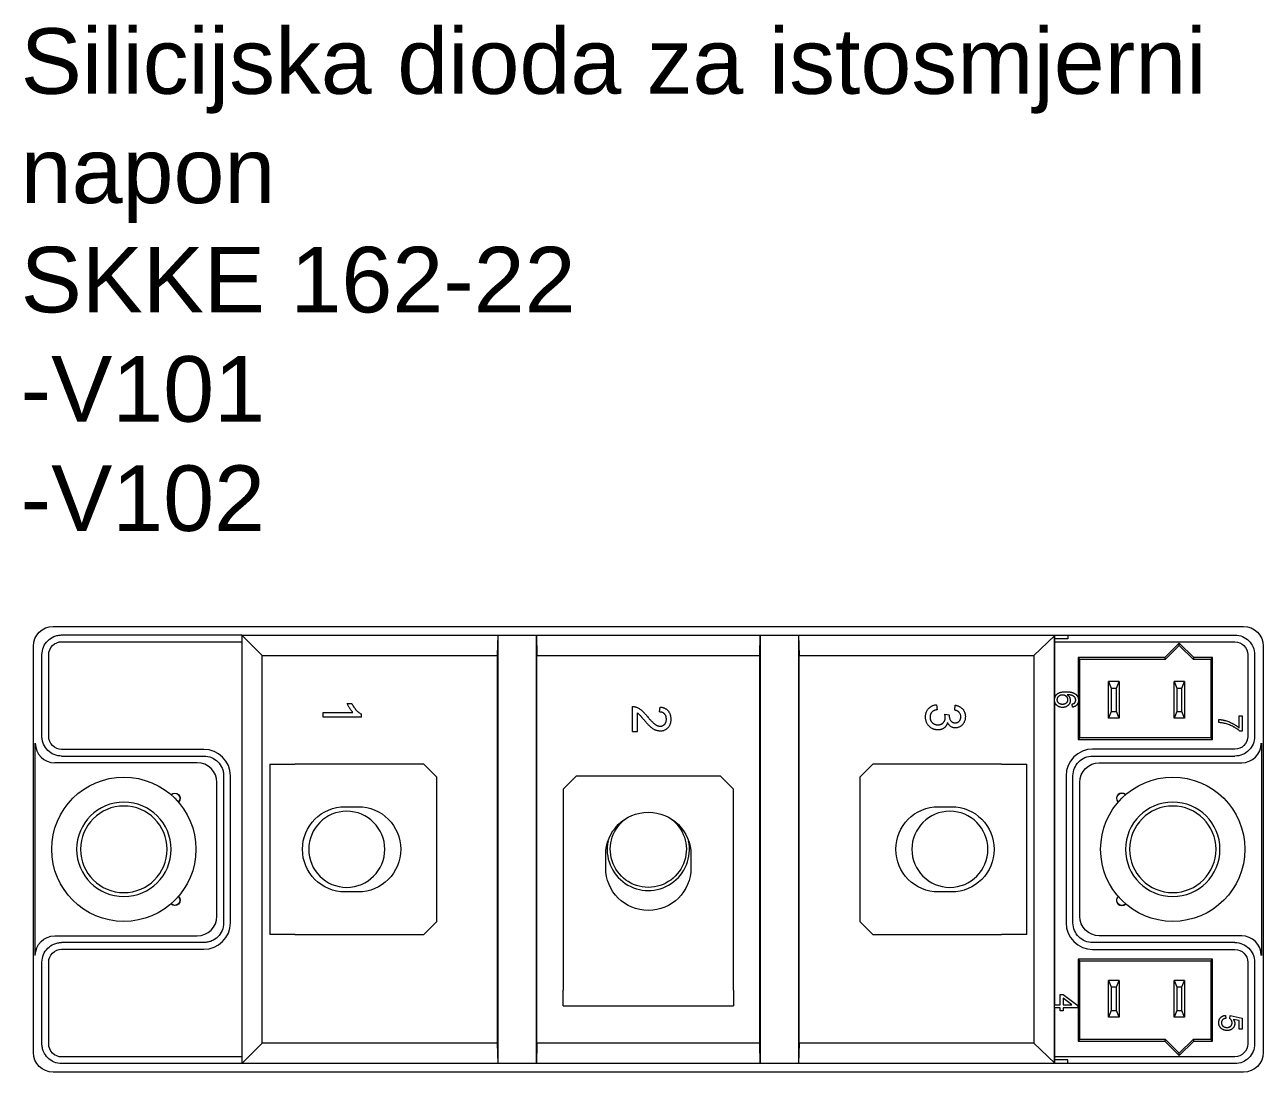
# Model space of a CAD drawing. Header units: millimetres. Extents: x 41350 to 54029, y 25852 to 34717.
# Drawn here: x 48121.4 to 48215.9, y 32007.5 to 32087.3 of the extents above; entities that cross this region are included whole.
import ezdxf

# ---------------------------------------------------------------- set-up
doc = ezdxf.new("R2010")
doc.units = ezdxf.units.MM
doc.set_wipeout_variables(frame=1)
doc.layers.add('! NO PLOT !', color=7, linetype='Continuous', true_color=0xff75dd, plot=False)
doc.layers.add('000-PI-Oprema', color=30, linetype='Continuous', lineweight=5)
doc.styles.get("Standard").update_dxf_attribs({"font": 'arial.ttf'})

# ---------------------------------------------------------------- blocks, each defined once
blk = doc.blocks.new('SKKE 162-22')
at = {"layer": '000-PI-Oprema', "extrusion": (3.44509e-16, 1, -2.22045e-16)}
for p, q in [((-45.401, 17), (29.691, 17)), ((-44.746, 16.346), (-31.013, 16.346)), ((-30.993, 16.325), (-31.013, 16.346)), ((-31.013, 16.346), (-31, 15.832)), ((-30.993, 16.325), (-11.46, 16.325)), ((-30.993, 16.325), (-29.453, 14.785)), ((-30.993, 16.325), (-30.993, -16.325)), ((-11.5, 14.785), (-11.46, 16.325)), ((-11.46, 16.325), (-11.448, 16.337)), ((-11.448, 16.337), (-8.552, 16.337)), ((-11.448, -16.337), (-11.448, 16.337)), ((-8.552, 16.337), (-8.54, 16.325)), ((-8.552, 16.337), (-8.552, -16.337)), ((-8.54, 16.325), (8.54, 16.325)), ((-8.54, 16.325), (-8.5, 14.785)), ((8.5, 14.785), (8.54, 16.325)), ((8.54, 16.325), (8.552, 16.337)), ((8.552, 16.337), (11.448, 16.337)), ((8.552, -16.337), (8.552, 16.337)), ((11.448, 16.337), (11.46, 16.325)), ((11.448, 16.337), (11.448, -16.337)), ((11.46, 16.325), (30.993, 16.325)), ((11.46, 16.325), (11.5, 14.785)), ((29.412, 14.785), (30.992, 16.285)), ((29.691, 17), (29.691, 17.001)), ((29.691, 17.001), (32.006, 17.001)), ((30.993, 16.325), (30.992, 16.285)), ((30.992, -16.285), (30.992, 16.285)), ((31.006, 16.338), (30.993, 16.325)), ((31, 15.819), (31.006, 16.061)), ((31.006, 16.338), (32.006, 16.338)), ((31.006, 16.061), (31.006, 16.338)), ((32.006, 16.061), (31.006, 16.061)), ((32.006, 17.001), (32.006, 17)), ((32.006, 17), (45.401, 17)), ((32.006, 16.345), (44.746, 16.345)), ((32.006, 16.338), (32.006, 16.345)), ((32.006, 16.338), (32.006, 16.061)), ((-46.9, -15.501), (-46.9, 15.501)), ((-44.746, 15.832), (-31, 15.832)), ((-31, 15.832), (-31, -15.832)), ((31, 15.819), (44.746, 15.819)), ((31, 11.541), (31, 15.819)), ((40.5, 15.728), (39.398, 14.626)), ((39.45, 14.5), (40.5, 15.55)), ((41.602, 14.626), (40.5, 15.728)), ((40.5, 15.55), (40.5, 15.728)), ((40.5, 15.55), (41.55, 14.5)), ((46.9, 15.501), (46.9, -15.501)), ((-46.246, 8.61), (-46.246, 14.846)), ((-45.732, 8.61), (-45.732, 14.846)), ((-29.453, 14.785), (-11.5, 14.785)), ((-29.453, -14.785), (-29.453, 14.785)), ((-11.5, -14.785), (-11.5, 14.785)), ((-8.5, 14.785), (8.5, 14.785)), ((-8.5, -14.785), (-8.5, 14.785)), ((8.5, -14.785), (8.5, 14.785)), ((11.5, 14.785), (29.412, 14.785)), ((11.5, -14.785), (11.5, 14.785)), ((29.412, 14.785), (29.412, -14.785)), ((32.774, 14.626), (32.774, 11.568)), ((39.398, 14.626), (32.774, 14.626)), ((32.9, 14.5), (32.774, 14.626)), ((32.9, 8.5), (32.9, 14.5)), ((32.9, 14.5), (39.45, 14.5)), ((39.45, 14.5), (39.398, 14.626)), ((41.602, 14.626), (41.55, 14.5)), ((41.55, 14.5), (42.9, 14.5)), ((43.026, 14.626), (41.602, 14.626)), ((43.026, 14.626), (42.9, 14.5)), ((42.9, 14.5), (42.9, 8.5)), ((43.026, 8.374), (43.026, 14.626)), ((45.719, 14.846), (45.719, 8.61)), ((46.245, 14.846), (46.245, 8.61)), ((35.1, 10), (35.1, 12.8)), ((35.9, 12.8), (35.1, 12.8)), ((35.1, 12.8), (35.3, 12.3)), ((35.3, 12.3), (35.3, 10.5)), ((35.3, 12.3), (35.7, 12.3)), ((35.7, 12.3), (35.9, 12.8)), ((35.7, 10.5), (35.7, 12.3)), ((35.9, 12.8), (35.9, 10)), ((40.1, 10), (40.1, 12.8)), ((40.9, 12.8), (40.1, 12.8)), ((40.1, 12.8), (40.3, 12.3)), ((40.3, 12.3), (40.3, 10.5)), ((40.3, 12.3), (40.7, 12.3)), ((40.7, 12.3), (40.9, 12.8)), ((40.7, 10.5), (40.7, 12.3)), ((40.9, 12.8), (40.9, 10)), ((30.992, 11.284), (30.992, 11.501)), ((-24.807, 10.072), (-24.807, 10.446)), ((-24.807, 10.446), (-22.53, 10.446)), ((-22.961, 11.12), (-22.616, 11.12)), ((-1.206, 8.977), (-1.206, 10.887)), ((-0.831, 8.977), (-0.831, 10.406)), ((0.854, 10.475), (0.892, 10.85)), ((21.989, 11.031), (22.027, 10.647)), ((23.374, 10.608), (23.412, 10.993)), ((31, -11.854), (31, 11.247)), ((32.343, 10.845), (32.32, 11.075)), ((32.774, 11.169), (32.774, 8.374)), ((35.3, 10.5), (35.1, 10)), ((35.3, 10.5), (35.7, 10.5)), ((35.9, 10), (35.7, 10.5)), ((40.3, 10.5), (40.1, 10)), ((40.3, 10.5), (40.7, 10.5)), ((40.9, 10), (40.7, 10.5)), ((-21.886, 10.072), (-24.807, 10.072)), ((-21.886, 10.072), (-21.886, 10.313)), ((22.604, 10.304), (22.95, 10.265)), ((35.9, 10), (35.1, 10)), ((40.9, 10), (40.1, 10)), ((43.522, 9.668), (43.522, 9.898)), ((45.066, 9.253), (45.066, 10.175)), ((45.066, 10.175), (45.297, 10.175)), ((45.297, 10.175), (45.297, 9.022)), ((-1.206, 8.977), (-0.831, 8.977)), ((45.297, 9.022), (45.11, 9.022)), ((-46.756, -8.099), (-46.756, 8.099)), ((-33.889, 7.624), (-44.746, 7.624)), ((32.774, 8.374), (32.9, 8.5)), ((32.774, 8.374), (43.026, 8.374)), ((42.9, 8.5), (32.9, 8.5)), ((44.746, 7.637), (33.889, 7.637)), ((42.9, 8.5), (43.026, 8.374)), ((46.756, 8.099), (46.756, -8.099)), ((-44.746, 7.11), (-33.889, 7.11)), ((33.889, 7.111), (44.746, 7.111)), ((-34.399, 6.6), (-45.256, 6.6)), ((-28.865, 6.5), (-28.865, -6.5)), ((-28.865, 6.5), (-26.95, 6.5)), ((-17.128, 6.5), (-26.95, 6.5)), ((-16.128, 5.5), (-17.128, 6.5)), ((17.128, 6.5), (16.128, 5.5)), ((26.95, 6.5), (17.128, 6.5)), ((26.95, 6.5), (28.865, 6.5)), ((28.865, -6.5), (28.865, 6.5)), ((34.399, 6.6), (45.256, 6.6)), ((-32.9, -5.101), (-32.9, 5.101)), ((-32.39, 5.611), (-32.39, -5.611)), ((-31.876, -5.611), (-31.876, 5.611)), ((-16.128, -5.5), (-16.128, 5.5)), ((-5.5, 5.582), (-6.5, 4.582)), ((5.5, 5.582), (-5.5, 5.582)), ((6.5, 4.582), (5.5, 5.582)), ((16.128, 5.5), (16.128, -5.5)), ((31.863, 5.611), (31.863, -5.611)), ((32.389, -5.611), (32.389, 5.611)), ((32.9, -5.101), (32.9, 5.101)), ((-36.404, 4.162), (-36.394, 4.172)), ((-36.392, 4.151), (-36.383, 4.161)), ((-6.5, 4.582), (-6.5, -10.75)), ((6.5, -10.75), (6.5, 4.582)), ((36.383, 4.161), (36.392, 4.151)), ((36.404, 4.162), (36.394, 4.172)), ((-35.839, 3.617), (-35.849, 3.608)), ((-35.828, 3.606), (-35.838, 3.596)), ((-23.128, 3.25), (-22.128, 3.25)), ((22.128, 3.25), (23.128, 3.25)), ((35.828, 3.606), (35.838, 3.596)), ((35.849, 3.608), (35.839, 3.617)), ((-3.25, -1.418), (-3.25, -0.418)), ((3.25, -0.418), (3.25, -1.418)), ((-35.849, -3.608), (-35.839, -3.617)), ((-35.838, -3.596), (-35.828, -3.606)), ((-22.128, -3.25), (-23.128, -3.25)), ((23.128, -3.25), (22.128, -3.25)), ((35.838, -3.596), (35.828, -3.606)), ((35.839, -3.617), (35.849, -3.608)), ((-36.394, -4.172), (-36.404, -4.162)), ((-36.383, -4.161), (-36.392, -4.151)), ((36.392, -4.151), (36.383, -4.161)), ((36.394, -4.172), (36.404, -4.162)), ((-17.128, -6.5), (-16.128, -5.5)), ((16.128, -5.5), (17.128, -6.5)), ((-45.256, -6.6), (-34.399, -6.6)), ((-26.95, -6.5), (-28.865, -6.5)), ((-26.95, -6.5), (-17.128, -6.5)), ((17.128, -6.5), (26.95, -6.5)), ((28.865, -6.5), (26.95, -6.5)), ((45.256, -6.6), (34.399, -6.6)), ((-33.889, -7.11), (-44.746, -7.11)), ((44.746, -7.111), (33.889, -7.111)), ((-44.746, -7.624), (-33.889, -7.624)), ((32.774, -8.374), (32.774, -14.626)), ((43.026, -8.374), (32.774, -8.374)), ((32.774, -8.374), (32.9, -8.5)), ((32.9, -8.5), (42.9, -8.5)), ((32.9, -14.5), (32.9, -8.5)), ((33.889, -7.637), (44.746, -7.637)), ((42.9, -8.5), (43.026, -8.374)), ((42.9, -8.5), (42.9, -14.5)), ((43.026, -14.626), (43.026, -8.374)), ((-46.246, -14.846), (-46.246, -8.61)), ((-45.732, -14.846), (-45.732, -8.61)), ((45.719, -8.61), (45.719, -14.846)), ((46.245, -8.61), (46.245, -14.846)), ((35.1, -12.8), (35.1, -10)), ((35.9, -10), (35.1, -10)), ((35.1, -10), (35.3, -10.5)), ((35.7, -10.5), (35.9, -10)), ((35.9, -10), (35.9, -12.8)), ((40.1, -12.8), (40.1, -10)), ((40.9, -10), (40.1, -10)), ((40.1, -10), (40.3, -10.5)), ((40.7, -10.5), (40.9, -10)), ((40.9, -10), (40.9, -12.8)), ((-6.5, -11.948), (-6.5, -10.75)), ((6.5, -10.75), (6.5, -11.948)), ((31.413, -11.854), (31.413, -11.071)), ((31.413, -11.071), (31.643, -11.071)), ((31.643, -11.071), (32.749, -11.923)), ((35.3, -10.5), (35.3, -12.3)), ((35.3, -10.5), (35.7, -10.5)), ((35.7, -12.3), (35.7, -10.5)), ((40.3, -10.5), (40.3, -12.3)), ((40.3, -10.5), (40.7, -10.5)), ((40.7, -12.3), (40.7, -10.5)), ((-6.5, -11.948), (6.5, -11.948)), ((30.992, -12.085), (30.992, -11.854)), ((30.992, -11.854), (31.413, -11.854)), ((31.413, -12.085), (30.992, -12.085)), ((31, -15.819), (31, -12.085)), ((31.413, -12.315), (31.413, -12.085)), ((32.291, -11.854), (31.643, -11.355)), ((31.643, -11.355), (31.643, -11.854)), ((31.643, -11.854), (32.291, -11.854)), ((32.749, -12.085), (31.643, -12.085)), ((31.643, -12.085), (31.643, -12.315)), ((32.749, -11.923), (32.749, -12.085)), ((31.643, -12.315), (31.413, -12.315)), ((35.3, -12.3), (35.1, -12.8)), ((35.9, -12.8), (35.1, -12.8)), ((35.3, -12.3), (35.7, -12.3)), ((35.9, -12.8), (35.7, -12.3)), ((40.3, -12.3), (40.1, -12.8)), ((40.9, -12.8), (40.1, -12.8)), ((40.3, -12.3), (40.7, -12.3)), ((40.9, -12.8), (40.7, -12.3)), ((44.015, -12.663), (44.038, -12.894)), ((44.361, -12.917), (44.384, -12.686)), ((44.384, -12.686), (45.306, -12.871)), ((45.076, -13.059), (44.61, -12.967)), ((45.076, -13.723), (45.076, -13.059)), ((45.306, -12.871), (45.306, -13.723)), ((45.306, -13.723), (45.076, -13.723)), ((-29.453, -14.785), (-30.993, -16.325)), ((-11.5, -14.785), (-29.453, -14.785)), ((-11.46, -16.325), (-11.5, -14.785)), ((-8.5, -14.785), (-8.54, -16.325)), ((8.5, -14.785), (-8.5, -14.785)), ((8.54, -16.325), (8.5, -14.785)), ((11.5, -14.785), (11.46, -16.325)), ((29.412, -14.785), (11.5, -14.785)), ((30.992, -16.285), (29.412, -14.785)), ((32.9, -14.5), (32.774, -14.626)), ((32.774, -14.626), (39.398, -14.626)), ((39.45, -14.5), (32.9, -14.5)), ((39.398, -14.626), (39.45, -14.5)), ((39.398, -14.626), (40.5, -15.728)), ((40.5, -15.55), (39.45, -14.5)), ((41.55, -14.5), (40.5, -15.55)), ((40.5, -15.728), (41.602, -14.626)), ((42.9, -14.5), (41.55, -14.5)), ((41.55, -14.5), (41.602, -14.626)), ((41.602, -14.626), (43.026, -14.626)), ((42.9, -14.5), (43.026, -14.626)), ((-31, -15.832), (-44.746, -15.832)), ((-31, -15.832), (-31.013, -16.346)), ((44.746, -15.819), (31, -15.819)), ((31.006, -16.061), (31, -15.819)), ((40.5, -15.728), (40.5, -15.55)), ((29.691, -17), (-45.401, -17)), ((-31.013, -16.346), (-44.746, -16.346)), ((-31.013, -16.346), (-30.993, -16.325)), ((-11.46, -16.325), (-30.993, -16.325)), ((-11.448, -16.337), (-11.46, -16.325)), ((-8.552, -16.337), (-11.448, -16.337)), ((-8.54, -16.325), (-8.552, -16.337)), ((8.54, -16.325), (-8.54, -16.325)), ((8.552, -16.337), (8.54, -16.325)), ((11.448, -16.337), (8.552, -16.337)), ((11.46, -16.325), (11.448, -16.337)), ((30.993, -16.325), (11.46, -16.325)), ((29.691, -17.001), (29.691, -17)), ((32.006, -17.001), (29.691, -17.001)), ((30.992, -16.285), (30.993, -16.325)), ((30.993, -16.325), (31.006, -16.338)), ((32.006, -16.061), (31.006, -16.061)), ((31.006, -16.338), (31.006, -16.061)), ((32.006, -16.338), (31.006, -16.338)), ((32.006, -16.338), (32.006, -16.061)), ((32.006, -16.345), (32.006, -16.338)), ((44.746, -16.345), (32.006, -16.345)), ((45.401, -17), (32.006, -17)), ((32.006, -17), (32.006, -17.001))]:
    blk.add_line(p, q, dxfattribs=at)
at = {"layer": '000-PI-Oprema'}
for centre in [(-40, 0), (40, 0)]:
    blk.add_circle(centre, 5.5, dxfattribs=at)
at = {"layer": '000-PI-Oprema', "extrusion": (-7.39557e-32, -2.22045e-16, -1)}
for centre, radius in [((40, 0), 3.6), ((23, 0), 2.9), ((-23, 0), 2.9), ((-40, 0), 3.6)]:
    blk.add_circle(centre, radius, dxfattribs=at)
at = {"layer": '000-PI-Oprema', "extrusion": (-4.93038e-32, -2.22045e-16, -1)}
for centre in [(40, 0), (-40, 0)]:
    blk.add_circle(centre, 3.3, dxfattribs=at)
at = {"layer": '000-PI-Oprema', "extrusion": (-1.47911e-31, -2.22045e-16, -1)}
blk.add_arc((36.111, 3.889), 0.4, 45, 225, dxfattribs=at)
at = {"layer": '000-PI-Oprema', "extrusion": (-9.86076e-32, -2.22045e-16, -1)}
for centre, start, end in [((36.111, 3.889), 45, 225), ((-36.111, 3.889), 315, 135)]:
    blk.add_arc(centre, 0.384, start, end, dxfattribs=at)
at = {"layer": '000-PI-Oprema'}
for centre, radius, start, end in [((36.111, 3.889), 0.4, 45, 225), ((0, 0), 3.139, 168.17196, 11.82804), ((36.111, -3.889), 0.4, 135, 315)]:
    blk.add_arc(centre, radius, start, end, dxfattribs=at)
at = {"layer": '000-PI-Oprema', "extrusion": (-1.85677e-62, -2.22045e-16, -1)}
for centre, start, end in [((23.128, 0), 270, 90), ((22.128, 0), 90, 270)]:
    blk.add_arc(centre, 3.25, start, end, dxfattribs=at)
at = {"layer": '000-PI-Oprema', "extrusion": (-4.93038e-32, -2.22045e-16, -1)}
for centre, radius, start, end in [((-22.128, 0), 3.25, 270, 90), ((-23.128, 0), 3.25, 90, 270), ((0, -0.418), 3.25, 0, 180), ((36.111, -3.889), 0.384, 135, 315)]:
    blk.add_arc(centre, radius, start, end, dxfattribs=at)
at = {"layer": '000-PI-Oprema', "extrusion": (-7.39557e-32, -2.22045e-16, -1)}
for centre, radius, start, end in [((0, 0), 2.9, 270, 54.75834), ((36.111, -3.889), 0.4, 135, 315), ((-36.111, -3.889), 0.384, 225, 45)]:
    blk.add_arc(centre, radius, start, end, dxfattribs=at)
at = {"layer": '000-PI-Oprema', "extrusion": (-1.2326e-31, -2.22045e-16, -1)}
blk.add_arc((0, 0), 2.9, 125.24166, 270, dxfattribs=at)
at = {"layer": '000-PI-Oprema', "extrusion": (4.70371e-47, -2.22045e-16, -1)}
blk.add_arc((0, -1.418), 3.25, 180, 0, dxfattribs=at)
at = {"layer": '000-PI-Oprema', "extrusion": (-7.39557e-32, -2.22045e-16, -1)}
for centre, start_param, end_param in [((-45.399, 15.499), 2.356537, 3.926648), ((45.399, -15.499), -0.785056, 0.785056)]:
    blk.add_ellipse(centre, major_axis=(1.061, -1.061), ratio=0.999315, start_param=start_param, end_param=end_param, dxfattribs=at)
at = {"layer": '000-PI-Oprema', "extrusion": (-1.72563e-31, -2.22045e-16, -1)}
for centre, start_param, end_param in [((45.399, 15.499), 2.356537, 3.926648), ((-45.399, -15.499), -0.785056, 0.785056)]:
    blk.add_ellipse(centre, major_axis=(-1.061, -1.061), ratio=0.999315, start_param=start_param, end_param=end_param, dxfattribs=at)
at = {"layer": '000-PI-Oprema'}
for centre, major_axis, start_param, end_param in [((-45.255, 8.101), (1.061, 1.061), 2.356537, 3.926648), ((45.255, 8.101), (-1.061, 1.061), 2.356537, 3.926648), ((-34.401, 5.099), (1.061, 1.061), -0.785056, 0.785056), ((-34.401, -5.099), (-1.061, 1.061), 2.356537, 3.926648), ((45.255, -8.101), (1.061, 1.061), -0.785056, 0.785056)]:
    blk.add_ellipse(centre, major_axis=major_axis, ratio=0.999315, start_param=start_param, end_param=end_param, dxfattribs=at)
at = {"layer": '000-PI-Oprema', "extrusion": (-2.21867e-31, -2.22045e-16, -1)}
blk.add_ellipse((34.401, 5.099), major_axis=(1.061, -1.061), ratio=0.999315, start_param=2.356537, end_param=3.926648, dxfattribs=at)
at = {"layer": '000-PI-Oprema', "extrusion": (2.83497e-31, -2.22045e-16, -1)}
blk.add_ellipse((34.401, -5.099), major_axis=(-1.061, -1.061), ratio=0.999315, start_param=-0.785056, end_param=0.785056, dxfattribs=at)
at = {"layer": '000-PI-Oprema', "extrusion": (-4.06756e-31, -2.22045e-16, -1)}
blk.add_ellipse((-45.255, -8.101), major_axis=(1.061, -1.061), ratio=0.999315, start_param=2.356537, end_param=3.926648, dxfattribs=at)
at = {"layer": '000-PI-Oprema'}
for points, knots in [([(-46.246, 14.846), (-46.246, 15.045), (-46.206, 15.243), (-46.054, 15.605), (-45.945, 15.768), (-45.671, 16.042), (-45.508, 16.152), (-45.238, 16.266), (-45.143, 16.295), (-44.947, 16.335), (-44.847, 16.346), (-44.746, 16.346)], [-0.236129, -0.236129, -0.236129, -0.236129, -0.1763996, -0.1763996, -0.1182106, -0.1182106, -0.0600177, -0.0600177, -0.0302125, -0.0302125, 0, 0, 0, 0]), ([(44.746, 16.345), (44.945, 16.345), (45.143, 16.305), (45.506, 16.153), (45.668, 16.044), (45.943, 15.769), (46.052, 15.607), (46.205, 15.244), (46.245, 15.046), (46.245, 14.846)], [-0.2364307, -0.2364307, -0.2364307, -0.2364307, -0.1765218, -0.1765218, -0.1182675, -0.1182675, -0.0600123, -0.0600123, 0, 0, 0, 0]), ([(30.992, 11.501), (30.993, 11.509), (30.998, 11.537), (31.011, 11.584), (31.033, 11.643), (31.061, 11.699), (31.096, 11.751), (31.137, 11.8), (31.185, 11.846), (31.239, 11.888), (31.303, 11.923), (31.374, 11.953), (31.453, 11.978), (31.541, 11.997), (31.636, 12.01), (31.739, 12.019), (31.811, 12.02), (31.848, 12.02)], [0.092052, 0.092052, 0.092052, 0.092052, 0.1101331, 0.1625371, 0.2139125, 0.2651462, 0.3165104, 0.3691785, 0.4231231, 0.4792759, 0.5386907, 0.6019785, 0.670125, 0.7436502, 0.82281, 0.9082615, 1, 1, 1, 1]), ([(31.191, 11.408), (31.192, 11.426), (31.193, 11.461), (31.203, 11.512), (31.219, 11.56), (31.242, 11.605), (31.271, 11.645), (31.306, 11.681), (31.348, 11.713), (31.394, 11.74), (31.444, 11.762), (31.496, 11.778), (31.549, 11.788), (31.585, 11.789), (31.603, 11.79)], [-1, -1, -1, -1, -0.913823, -0.831493, -0.752058, -0.672806, -0.593539, -0.513644, -0.431508, -0.34515, -0.257573, -0.171222, -0.086177, 0, 0, 0, 0]), ([(31.591, 11.052), (31.576, 11.052), (31.547, 11.053), (31.504, 11.058), (31.464, 11.066), (31.426, 11.076), (31.39, 11.09), (31.357, 11.107), (31.326, 11.128), (31.298, 11.151), (31.273, 11.176), (31.251, 11.204), (31.233, 11.233), (31.217, 11.265), (31.205, 11.298), (31.197, 11.333), (31.192, 11.37), (31.191, 11.395), (31.191, 11.408)], [-1, -1, -1, -1, -0.925318, -0.853834, -0.786261, -0.721052, -0.657728, -0.596291, -0.535508, -0.475258, -0.415719, -0.357059, -0.2999, -0.242748, -0.184383, -0.124854, -0.063965, 0, 0, 0, 0]), ([(31.975, 11.417), (31.974, 11.403), (31.974, 11.376), (31.969, 11.337), (31.961, 11.3), (31.95, 11.266), (31.935, 11.233), (31.918, 11.203), (31.896, 11.175), (31.872, 11.15), (31.846, 11.126), (31.816, 11.107), (31.785, 11.09), (31.75, 11.076), (31.714, 11.065), (31.675, 11.058), (31.634, 11.053), (31.606, 11.052), (31.591, 11.052)], [-1, -1, -1, -1, -0.931379, -0.865865, -0.803094, -0.742407, -0.683708, -0.625726, -0.567734, -0.509008, -0.450152, -0.391254, -0.331238, -0.270245, -0.207439, -0.141252, -0.072229, 0, 0, 0, 0]), ([(32.182, 11.353), (32.182, 11.335), (32.181, 11.299), (32.173, 11.247), (32.16, 11.196), (32.142, 11.148), (32.119, 11.102), (32.091, 11.058), (32.058, 11.016), (32.02, 10.976), (31.978, 10.94), (31.933, 10.908), (31.884, 10.881), (31.833, 10.86), (31.778, 10.843), (31.721, 10.83), (31.661, 10.823), (31.62, 10.822), (31.599, 10.822)], [0, 0, 0, 0, 0.061347, 0.121203, 0.179863, 0.238152, 0.296252, 0.35519, 0.415676, 0.478379, 0.541524, 0.603977, 0.666513, 0.729491, 0.79371, 0.859736, 0.928449, 1, 1, 1, 1]), ([(31.603, 11.79), (31.617, 11.789), (31.643, 11.789), (31.682, 11.784), (31.719, 11.775), (31.754, 11.764), (31.786, 11.748), (31.817, 11.729), (31.846, 11.707), (31.872, 11.682), (31.896, 11.654), (31.917, 11.625), (31.935, 11.593), (31.95, 11.561), (31.961, 11.527), (31.969, 11.491), (31.974, 11.454), (31.974, 11.429), (31.975, 11.417)], [-1, -1, -1, -1, -0.93089, -0.864956, -0.801665, -0.739063, -0.678119, -0.617553, -0.55657, -0.493911, -0.431085, -0.370215, -0.309738, -0.249562, -0.189086, -0.127718, -0.064812, 0, 0, 0, 0]), ([(31.848, 12.02), (31.869, 12.02), (31.911, 12.02), (31.972, 12.017), (32.032, 12.014), (32.088, 12.008), (32.143, 12.002), (32.196, 11.993), (32.246, 11.983), (32.294, 11.972), (32.34, 11.959), (32.384, 11.944), (32.426, 11.928), (32.465, 11.911), (32.502, 11.892), (32.537, 11.871), (32.57, 11.849), (32.59, 11.832), (32.6, 11.824)], [0, 0, 0, 0, 0.0000633678, 0.000124983, 0.0001841361, 0.0002412752, 0.0002964243, 0.0003496928, 0.0004006711, 0.0004502704, 0.0004977946, 0.0005441311, 0.0005884605, 0.0006314857, 0.0006731891, 0.0007138779, 0.000753021, 0.0007917647, 0.0007917647, 0.0007917647, 0.0007917647]), ([(32.544, 11.575), (32.531, 11.59), (32.506, 11.621), (32.458, 11.661), (32.403, 11.697), (32.352, 11.724), (32.306, 11.742), (32.267, 11.755), (32.223, 11.765), (32.175, 11.773), (32.124, 11.78), (32.068, 11.786), (32.008, 11.789), (31.966, 11.789), (31.945, 11.79)], [0, 0, 0, 0, 0.088609, 0.181893, 0.280787, 0.38702, 0.444107, 0.506454, 0.574396, 0.647656, 0.726426, 0.811458, 0.90278, 1, 1, 1, 1]), ([(31.945, 11.79), (31.964, 11.776), (32.002, 11.75), (32.05, 11.703), (32.092, 11.651), (32.125, 11.596), (32.15, 11.537), (32.169, 11.477), (32.18, 11.415), (32.181, 11.374), (32.182, 11.353)], [0, 0, 0, 0, 0.13549, 0.265229, 0.390778, 0.51542, 0.638317, 0.759642, 0.878902, 1, 1, 1, 1]), ([(32.804, 11.364), (32.804, 11.346), (32.803, 11.312), (32.798, 11.261), (32.788, 11.213), (32.775, 11.167), (32.757, 11.124), (32.736, 11.084), (32.711, 11.045), (32.682, 11.01), (32.65, 10.977), (32.615, 10.947), (32.577, 10.921), (32.536, 10.899), (32.492, 10.88), (32.445, 10.864), (32.395, 10.853), (32.361, 10.847), (32.343, 10.845)], [0, 0, 0, 0, 0.0000519364, 0.0001020332, 0.0001502819, 0.0001969689, 0.0002425878, 0.0002877445, 0.0003327104, 0.0003779621, 0.0004232153, 0.0004681432, 0.0005136998, 0.0005595233, 0.0006068128, 0.0006551557, 0.0007056008, 0.0007582033, 0.0007582033, 0.0007582033, 0.0007582033]), ([(32.505, 11.158), (32.512, 11.166), (32.527, 11.181), (32.545, 11.205), (32.561, 11.231), (32.574, 11.258), (32.585, 11.286), (32.592, 11.316), (32.596, 11.347), (32.597, 11.368), (32.597, 11.379)], [0, 0, 0, 0, 0.0000316738, 0.000062295, 0.0000924529, 0.0001224896, 0.000152411, 0.000182885, 0.0002142361, 0.000246402, 0.000246402, 0.000246402, 0.000246402]), ([(32.597, 11.379), (32.596, 11.396), (32.595, 11.43), (32.584, 11.481), (32.568, 11.53), (32.552, 11.56), (32.544, 11.575)], [0, 0, 0, 0, 0.0000521264, 0.0001029994, 0.0001541845, 0.0002063722, 0.0002063722, 0.0002063722, 0.0002063722]), ([(32.6, 11.824), (32.616, 11.81), (32.649, 11.781), (32.69, 11.732), (32.726, 11.68), (32.754, 11.624), (32.777, 11.564), (32.793, 11.501), (32.802, 11.433), (32.804, 11.387), (32.804, 11.364)], [0, 0, 0, 0, 0.0000648715, 0.0001278678, 0.000190304, 0.0002520515, 0.0003149345, 0.0003797432, 0.0004463915, 0.0005163891, 0.0005163891, 0.0005163891, 0.0005163891]), ([(-22.53, 10.446), (-22.551, 10.468), (-22.594, 10.513), (-22.656, 10.588), (-22.718, 10.673), (-22.777, 10.765), (-22.833, 10.859), (-22.884, 10.95), (-22.927, 11.036), (-22.95, 11.093), (-22.961, 11.12)], [0, 0, 0, 0, 0.0000896672, 0.0001863634, 0.0002912697, 0.0004035353, 0.0005151212, 0.0006191639, 0.0007147673, 0.0008029634, 0.0008029634, 0.0008029634, 0.0008029634]), ([(-22.616, 11.12), (-22.592, 11.074), (-22.544, 10.981), (-22.462, 10.851), (-22.373, 10.729), (-22.277, 10.618), (-22.18, 10.519), (-22.081, 10.435), (-21.985, 10.365), (-21.918, 10.33), (-21.886, 10.313)], [0, 0, 0, 0, 0.00015819, 0.000311783, 0.000462379, 0.000610831, 0.000752226, 0.000881598, 0.00100021, 0.001108883, 0.001108883, 0.001108883, 0.001108883]), ([(-1.206, 10.887), (-1.183, 10.887), (-1.139, 10.888), (-1.073, 10.88), (-1.008, 10.868), (-0.967, 10.855), (-0.946, 10.848)], [0, 0, 0, 0, 0.0000668204, 0.0001334168, 0.0001984713, 0.000264485, 0.000264485, 0.000264485, 0.000264485]), ([(-0.946, 10.848), (-0.912, 10.836), (-0.842, 10.811), (-0.741, 10.759), (-0.641, 10.699), (-0.56, 10.641), (-0.495, 10.587), (-0.444, 10.542), (-0.392, 10.492), (-0.339, 10.438), (-0.284, 10.379), (-0.228, 10.315), (-0.17, 10.247), (-0.133, 10.199), (-0.113, 10.175)], [0, 0, 0, 0, 0.000108085, 0.000220078, 0.000334505, 0.000454523, 0.000517538, 0.000584887, 0.000656228, 0.000731654, 0.000811636, 0.0008954, 0.000983872, 0.001076667, 0.001076667, 0.001076667, 0.001076667]), ([(-0.831, 10.406), (-0.799, 10.383), (-0.733, 10.333), (-0.664, 10.266), (-0.616, 10.213), (-0.584, 10.179), (-0.549, 10.136), (-0.506, 10.088), (-0.46, 10.031), (-0.407, 9.969), (-0.35, 9.9), (-0.31, 9.851), (-0.289, 9.825)], [0, 0, 0, 0, 0.0001187916, 0.0002473917, 0.000285341, 0.0003323858, 0.0003877613, 0.0004514176, 0.0005242469, 0.000605733, 0.0006951281, 0.0007937061, 0.0007937061, 0.0007937061, 0.0007937061]), ([(1.379, 9.922), (1.378, 9.942), (1.377, 9.982), (1.37, 10.04), (1.36, 10.095), (1.345, 10.147), (1.325, 10.196), (1.301, 10.242), (1.273, 10.285), (1.24, 10.324), (1.204, 10.359), (1.164, 10.39), (1.12, 10.416), (1.073, 10.437), (1.023, 10.454), (0.97, 10.467), (0.913, 10.473), (0.874, 10.475), (0.854, 10.475)], [0, 0, 0, 0, 0.0000604489, 0.0001183029, 0.000173891, 0.0002271865, 0.0002798195, 0.0003304867, 0.0003812303, 0.0004319474, 0.0004820588, 0.0005321333, 0.0005821369, 0.0006325605, 0.0006847235, 0.0007389663, 0.0007957344, 0.0008550481, 0.0008550481, 0.0008550481, 0.0008550481]), ([(0.892, 10.85), (0.924, 10.846), (0.988, 10.839), (1.08, 10.82), (1.165, 10.794), (1.246, 10.763), (1.319, 10.724), (1.388, 10.68), (1.45, 10.627), (1.506, 10.57), (1.555, 10.506), (1.598, 10.437), (1.635, 10.362), (1.664, 10.283), (1.687, 10.198), (1.703, 10.108), (1.714, 10.012), (1.715, 9.947), (1.716, 9.914)], [0, 0, 0, 0, 0.000097204, 0.000189102, 0.000277098, 0.00036154, 0.000443623, 0.000523651, 0.00060271, 0.000681474, 0.00076124, 0.000840822, 0.000922377, 0.001006196, 0.001092289, 0.001182048, 0.001276621, 0.001375361, 0.001375361, 0.001375361, 0.001375361]), ([(21.143, 10.098), (21.143, 10.13), (21.144, 10.192), (21.157, 10.282), (21.174, 10.369), (21.201, 10.452), (21.233, 10.531), (21.275, 10.605), (21.322, 10.675), (21.377, 10.741), (21.438, 10.801), (21.504, 10.855), (21.574, 10.901), (21.648, 10.942), (21.727, 10.975), (21.811, 11.001), (21.898, 11.02), (21.958, 11.028), (21.989, 11.031)], [0, 0, 0, 0, 0.000093665, 0.000184395, 0.000272085, 0.000357118, 0.000441819, 0.000525606, 0.000609274, 0.000694764, 0.000780339, 0.00086423, 0.000947233, 0.001030734, 0.001115434, 0.001201605, 0.001290128, 0.001381605, 0.001381605, 0.001381605, 0.001381605]), ([(22.027, 10.647), (22.004, 10.642), (21.96, 10.632), (21.895, 10.613), (21.836, 10.592), (21.782, 10.567), (21.733, 10.543), (21.689, 10.514), (21.649, 10.484), (21.615, 10.451), (21.585, 10.415), (21.559, 10.376), (21.537, 10.334), (21.52, 10.29), (21.506, 10.242), (21.496, 10.192), (21.49, 10.139), (21.489, 10.103), (21.489, 10.084)], [0, 0, 0, 0, 0.0000707083, 0.0001368153, 0.0001996689, 0.0002580755, 0.0003132227, 0.0003651923, 0.0004146466, 0.0004620591, 0.0005079666, 0.0005541193, 0.0006007047, 0.0006482794, 0.000696956, 0.0007476694, 0.0008006833, 0.00085638, 0.00085638, 0.00085638, 0.00085638]), ([(23.835, 10.103), (23.834, 10.136), (23.831, 10.198), (23.809, 10.287), (23.773, 10.367), (23.73, 10.427), (23.689, 10.47), (23.655, 10.499), (23.617, 10.524), (23.575, 10.547), (23.53, 10.567), (23.481, 10.585), (23.429, 10.598), (23.392, 10.605), (23.374, 10.608)], [0, 0, 0, 0, 0.0000953379, 0.0001841117, 0.0002702677, 0.0003563334, 0.000400038, 0.0004443163, 0.0004896389, 0.0005364446, 0.0005851322, 0.0006362536, 0.0006897244, 0.0007460099, 0.0007460099, 0.0007460099, 0.0007460099]), ([(23.412, 10.993), (23.442, 10.987), (23.5, 10.975), (23.584, 10.951), (23.663, 10.922), (23.737, 10.886), (23.806, 10.847), (23.869, 10.802), (23.928, 10.751), (23.981, 10.696), (24.028, 10.636), (24.069, 10.572), (24.104, 10.504), (24.132, 10.433), (24.154, 10.359), (24.17, 10.281), (24.18, 10.199), (24.181, 10.144), (24.181, 10.115)], [0, 0, 0, 0, 0.000090052, 0.000176645, 0.000259825, 0.000340162, 0.000418503, 0.000495242, 0.000571554, 0.000647269, 0.00072306, 0.000797957, 0.000872165, 0.000947704, 0.001024093, 0.001102937, 0.001183786, 0.001267694, 0.001267694, 0.001267694, 0.001267694]), ([(31.599, 10.822), (31.571, 10.823), (31.516, 10.824), (31.435, 10.839), (31.357, 10.861), (31.296, 10.889), (31.248, 10.914), (31.215, 10.935), (31.184, 10.958), (31.155, 10.982), (31.128, 11.009), (31.103, 11.037), (31.081, 11.066), (31.06, 11.098), (31.043, 11.131), (31.027, 11.164), (31.013, 11.199), (31.003, 11.235), (30.996, 11.264), (30.993, 11.28), (30.992, 11.284)], [0, 0, 0, 0, 0.100322, 0.197984, 0.295252, 0.392729, 0.441039, 0.488429, 0.534655, 0.580236, 0.625308, 0.670464, 0.715039, 0.760139, 0.805161, 0.850165, 0.894776, 0.940046, 0.985904, 1, 1, 1, 1]), ([(32.32, 11.075), (32.34, 11.08), (32.377, 11.09), (32.428, 11.109), (32.471, 11.131), (32.494, 11.15), (32.505, 11.158)], [0, 0, 0, 0, 0.0000614618, 0.0001156924, 0.0001632283, 0.0002050082, 0.0002050082, 0.0002050082, 0.0002050082]), ([(0.909, 9.015), (0.88, 9.016), (0.822, 9.017), (0.736, 9.03), (0.65, 9.051), (0.565, 9.08), (0.479, 9.119), (0.391, 9.168), (0.301, 9.229), (0.225, 9.288), (0.161, 9.343), (0.108, 9.391), (0.052, 9.447), (-0.009, 9.509), (-0.073, 9.579), (-0.142, 9.654), (-0.214, 9.738), (-0.264, 9.795), (-0.289, 9.825)], [0, 0, 0, 0, 0.057945, 0.116018, 0.174826, 0.234683, 0.296827, 0.364061, 0.436192, 0.51426, 0.556976, 0.604856, 0.657675, 0.715751, 0.77884, 0.847501, 0.921228, 1, 1, 1, 1]), ([(-0.113, 10.175), (-0.081, 10.137), (-0.021, 10.065), (0.07, 9.962), (0.154, 9.869), (0.233, 9.786), (0.306, 9.713), (0.373, 9.649), (0.434, 9.594), (0.492, 9.549), (0.546, 9.511), (0.598, 9.478), (0.651, 9.451), (0.702, 9.429), (0.754, 9.411), (0.805, 9.399), (0.855, 9.391), (0.889, 9.39), (0.906, 9.389)], [0, 0, 0, 0, 0.000147211, 0.000283465, 0.000408849, 0.00052337, 0.000626696, 0.000719309, 0.000801293, 0.00087286, 0.000937886, 0.000999536, 0.001058094, 0.001114121, 0.001168463, 0.001220775, 0.001271613, 0.001321351, 0.001321351, 0.001321351, 0.001321351]), ([(0.906, 9.389), (0.922, 9.39), (0.954, 9.391), (1.001, 9.398), (1.047, 9.409), (1.09, 9.426), (1.131, 9.446), (1.17, 9.472), (1.207, 9.502), (1.242, 9.536), (1.275, 9.574), (1.302, 9.616), (1.326, 9.66), (1.346, 9.707), (1.36, 9.757), (1.371, 9.809), (1.377, 9.865), (1.378, 9.903), (1.379, 9.922)], [0, 0, 0, 0, 0.061762, 0.121174, 0.179421, 0.236843, 0.294322, 0.353191, 0.412721, 0.474522, 0.537057, 0.599591, 0.662367, 0.725246, 0.790316, 0.857724, 0.927232, 1, 1, 1, 1]), ([(1.716, 9.914), (1.715, 9.88), (1.714, 9.814), (1.702, 9.718), (1.684, 9.628), (1.659, 9.542), (1.627, 9.463), (1.586, 9.388), (1.539, 9.319), (1.485, 9.256), (1.426, 9.2), (1.362, 9.15), (1.295, 9.109), (1.225, 9.073), (1.151, 9.047), (1.073, 9.029), (0.993, 9.016), (0.937, 9.015), (0.909, 9.015)], [0, 0, 0, 0, 0.074712, 0.145539, 0.213339, 0.278615, 0.342094, 0.40389, 0.465063, 0.526577, 0.587328, 0.64638, 0.704345, 0.761672, 0.819418, 0.878039, 0.937796, 1, 1, 1, 1]), ([(22.084, 9.108), (22.052, 9.109), (21.988, 9.11), (21.895, 9.124), (21.805, 9.146), (21.72, 9.177), (21.637, 9.216), (21.559, 9.265), (21.485, 9.323), (21.415, 9.388), (21.351, 9.459), (21.295, 9.537), (21.248, 9.619), (21.21, 9.706), (21.179, 9.797), (21.158, 9.893), (21.145, 9.994), (21.144, 10.063), (21.143, 10.098)], [0, 0, 0, 0, 0.000096476, 0.000189607, 0.000280937, 0.000371264, 0.000461504, 0.000553202, 0.000646244, 0.000741974, 0.000838226, 0.000932595, 0.001026454, 0.001120793, 0.001216019, 0.001313616, 0.001414381, 0.001519231, 0.001519231, 0.001519231, 0.001519231]), ([(21.489, 10.084), (21.489, 10.062), (21.49, 10.02), (21.499, 9.957), (21.511, 9.898), (21.531, 9.843), (21.555, 9.79), (21.585, 9.742), (21.62, 9.696), (21.66, 9.654), (21.704, 9.616), (21.751, 9.583), (21.801, 9.555), (21.853, 9.532), (21.908, 9.515), (21.965, 9.502), (22.025, 9.494), (22.066, 9.493), (22.087, 9.493)], [0, 0, 0, 0, 0.0000650314, 0.0001270064, 0.0001868898, 0.0002449651, 0.0003015147, 0.0003579572, 0.0004149576, 0.0004727291, 0.0005306727, 0.0005875762, 0.0006436333, 0.0006996904, 0.0007566345, 0.0008146425, 0.0008741747, 0.0009362271, 0.0009362271, 0.0009362271, 0.0009362271]), ([(22.824, 9.671), (22.818, 9.65), (22.808, 9.608), (22.785, 9.547), (22.76, 9.49), (22.73, 9.436), (22.696, 9.386), (22.658, 9.339), (22.615, 9.297), (22.569, 9.258), (22.519, 9.222), (22.466, 9.192), (22.41, 9.166), (22.35, 9.144), (22.288, 9.128), (22.222, 9.117), (22.154, 9.11), (22.107, 9.109), (22.084, 9.108)], [0, 0, 0, 0, 0.000065899, 0.000129076, 0.000191062, 0.000251455, 0.000311306, 0.000370445, 0.000430131, 0.00049003, 0.000550563, 0.000610726, 0.000671631, 0.000733692, 0.000797562, 0.000862746, 0.000930885, 0.001001068, 0.001001068, 0.001001068, 0.001001068]), ([(22.087, 9.493), (22.107, 9.493), (22.146, 9.494), (22.203, 9.501), (22.257, 9.514), (22.308, 9.532), (22.357, 9.554), (22.404, 9.581), (22.447, 9.614), (22.488, 9.651), (22.525, 9.691), (22.557, 9.736), (22.584, 9.782), (22.606, 9.832), (22.624, 9.884), (22.637, 9.938), (22.644, 9.996), (22.645, 10.035), (22.645, 10.055)], [0, 0, 0, 0, 0.0000590116, 0.0001154514, 0.0001704944, 0.000223985, 0.0002770226, 0.0003301405, 0.0003837437, 0.0004385509, 0.0004933582, 0.0005470869, 0.0006002048, 0.0006537848, 0.0007078394, 0.0007634625, 0.0008204932, 0.0008800999, 0.0008800999, 0.0008800999, 0.0008800999]), ([(22.645, 10.055), (22.645, 10.073), (22.644, 10.11), (22.635, 10.17), (22.623, 10.235), (22.611, 10.28), (22.604, 10.304)], [0, 0, 0, 0, 0.0000529392, 0.0001123493, 0.0001790587, 0.0002528106, 0.0002528106, 0.0002528106, 0.0002528106]), ([(23.419, 9.262), (23.387, 9.263), (23.326, 9.266), (23.236, 9.286), (23.151, 9.319), (23.07, 9.364), (22.996, 9.422), (22.929, 9.493), (22.87, 9.577), (22.839, 9.639), (22.824, 9.671)], [0, 0, 0, 0, 0.000092283, 0.0001822083, 0.000271322, 0.0003625189, 0.0004551813, 0.0005505523, 0.0006507281, 0.0007567204, 0.0007567204, 0.0007567204, 0.0007567204]), ([(22.95, 10.265), (22.949, 10.254), (22.947, 10.236), (22.947, 10.217), (22.946, 10.209)], [0, 0, 0, 0, 0.00003139926, 0.00005547168, 0.00005547168, 0.00005547168, 0.00005547168]), ([(22.946, 10.209), (22.948, 10.174), (22.95, 10.104), (22.972, 10.003), (23.007, 9.907), (23.048, 9.833), (23.087, 9.778), (23.122, 9.744), (23.159, 9.713), (23.202, 9.689), (23.247, 9.669), (23.297, 9.657), (23.35, 9.648), (23.387, 9.647), (23.406, 9.647)], [0, 0, 0, 0, 0.0001043859, 0.0002047723, 0.0003043656, 0.0004044849, 0.000454429, 0.0005025485, 0.0005496792, 0.0005973858, 0.0006456361, 0.0006958738, 0.0007486007, 0.0008042735, 0.0008042735, 0.0008042735, 0.0008042735]), ([(23.406, 9.647), (23.421, 9.647), (23.451, 9.648), (23.495, 9.654), (23.536, 9.664), (23.576, 9.678), (23.613, 9.696), (23.649, 9.718), (23.683, 9.744), (23.714, 9.775), (23.742, 9.807), (23.767, 9.843), (23.789, 9.88), (23.805, 9.921), (23.818, 9.963), (23.828, 10.008), (23.834, 10.055), (23.835, 10.087), (23.835, 10.103)], [0, 0, 0, 0, 0.0000454972, 0.0000889797, 0.0001314884, 0.0001727326, 0.0002139334, 0.0002555919, 0.0002978262, 0.0003409782, 0.0003846455, 0.000427623, 0.0004702117, 0.0005136489, 0.0005575409, 0.0006028292, 0.0006498692, 0.0006989529, 0.0006989529, 0.0006989529, 0.0006989529]), ([(24.181, 10.115), (24.18, 10.076), (24.177, 9.999), (24.158, 9.886), (24.125, 9.778), (24.08, 9.676), (24.025, 9.581), (23.959, 9.497), (23.883, 9.425), (23.798, 9.367), (23.708, 9.321), (23.614, 9.286), (23.517, 9.266), (23.452, 9.263), (23.419, 9.262)], [0, 0, 0, 0, 0.000116773, 0.000229614, 0.0003414, 0.00045304, 0.000562655, 0.000667797, 0.000770572, 0.000873237, 0.000974046, 0.001072581, 0.001170256, 0.00126853, 0.00126853, 0.00126853, 0.00126853]), ([(43.522, 9.898), (43.54, 9.897), (43.577, 9.896), (43.633, 9.891), (43.693, 9.885), (43.755, 9.875), (43.819, 9.863), (43.887, 9.849), (43.957, 9.832), (44.054, 9.806), (44.177, 9.769), (44.321, 9.714), (44.464, 9.651), (44.579, 9.591), (44.669, 9.54), (44.734, 9.501), (44.796, 9.461), (44.855, 9.421), (44.912, 9.38), (44.966, 9.338), (45.018, 9.296), (45.05, 9.267), (45.066, 9.253)], [0, 0, 0, 0, 0.000053525, 0.00011007, 0.000169686, 0.000232124, 0.000297456, 0.000366447, 0.000438444, 0.000513403, 0.000667016, 0.000820815, 0.000975558, 0.0011316, 0.001209244, 0.00128459, 0.001358368, 0.001429948, 0.001499379, 0.001567441, 0.001633759, 0.001698354, 0.001698354, 0.001698354, 0.001698354]), ([(44.011, 9.588), (43.973, 9.598), (43.896, 9.618), (43.776, 9.64), (43.651, 9.657), (43.566, 9.664), (43.522, 9.668)], [0, 0, 0, 0, 0.0001176537, 0.0002393513, 0.0003654584, 0.0004959761, 0.0004959761, 0.0004959761, 0.0004959761]), ([(45.11, 9.022), (45.095, 9.036), (45.062, 9.063), (45.01, 9.104), (44.955, 9.144), (44.897, 9.184), (44.834, 9.224), (44.768, 9.264), (44.699, 9.304), (44.602, 9.356), (44.477, 9.419), (44.324, 9.484), (44.169, 9.542), (44.063, 9.573), (44.011, 9.588)], [0, 0, 0, 0, 0.000062419, 0.000127626, 0.000195694, 0.000266489, 0.000340278, 0.000417113, 0.000497039, 0.000579925, 0.000747533, 0.000913504, 0.001077959, 0.001241598, 0.001241598, 0.001241598, 0.001241598]), ([(-44.746, 7.11), (-44.945, 7.11), (-45.143, 7.15), (-45.505, 7.302), (-45.668, 7.411), (-45.942, 7.685), (-46.052, 7.847), (-46.166, 8.118), (-46.195, 8.213), (-46.235, 8.409), (-46.246, 8.509), (-46.246, 8.61)], [-0.236129, -0.236129, -0.236129, -0.236129, -0.1763996, -0.1763996, -0.1182106, -0.1182106, -0.0600177, -0.0600177, -0.0302125, -0.0302125, 0, 0, 0, 0]), ([(46.245, 8.61), (46.245, 8.411), (46.205, 8.213), (46.053, 7.85), (45.944, 7.688), (45.669, 7.413), (45.507, 7.304), (45.144, 7.151), (44.946, 7.111), (44.746, 7.111)], [-0.2364307, -0.2364307, -0.2364307, -0.2364307, -0.1765218, -0.1765218, -0.1182675, -0.1182675, -0.0600123, -0.0600123, 0, 0, 0, 0]), ([(-33.889, 7.11), (-33.689, 7.11), (-33.491, 7.07), (-33.128, 6.918), (-32.966, 6.809), (-32.692, 6.535), (-32.583, 6.373), (-32.469, 6.103), (-32.44, 6.008), (-32.4, 5.812), (-32.39, 5.711), (-32.39, 5.611)], [-0.2361675, -0.2361675, -0.2361675, -0.2361675, -0.1761475, -0.1761475, -0.1180793, -0.1180793, -0.0600101, -0.0600101, -0.0302066, -0.0302066, 0, 0, 0, 0]), ([(32.389, 5.611), (32.389, 5.811), (32.429, 6.009), (32.582, 6.372), (32.691, 6.534), (32.965, 6.808), (33.127, 6.917), (33.49, 7.07), (33.688, 7.111), (33.889, 7.111)], [-0.236443, -0.236443, -0.236443, -0.236443, -0.1764024, -0.1764024, -0.1182759, -0.1182759, -0.0601484, -0.0601484, 0, 0, 0, 0]), ([(-32.39, -5.611), (-32.39, -5.811), (-32.43, -6.009), (-32.582, -6.372), (-32.691, -6.534), (-32.965, -6.808), (-33.127, -6.917), (-33.397, -7.031), (-33.492, -7.06), (-33.688, -7.1), (-33.789, -7.11), (-33.889, -7.11)], [-0.2361675, -0.2361675, -0.2361675, -0.2361675, -0.1761475, -0.1761475, -0.1180793, -0.1180793, -0.0600101, -0.0600101, -0.0302066, -0.0302066, 0, 0, 0, 0]), ([(33.889, -7.111), (33.689, -7.111), (33.491, -7.071), (33.128, -6.918), (32.966, -6.809), (32.692, -6.535), (32.583, -6.373), (32.43, -6.01), (32.389, -5.812), (32.389, -5.611)], [-0.236443, -0.236443, -0.236443, -0.236443, -0.1764024, -0.1764024, -0.1182759, -0.1182759, -0.0601484, -0.0601484, 0, 0, 0, 0]), ([(-46.246, -8.61), (-46.246, -8.411), (-46.206, -8.213), (-46.054, -7.851), (-45.945, -7.688), (-45.671, -7.413), (-45.508, -7.304), (-45.238, -7.19), (-45.143, -7.161), (-44.947, -7.121), (-44.847, -7.11), (-44.746, -7.11)], [-0.236129, -0.236129, -0.236129, -0.236129, -0.1763996, -0.1763996, -0.1182106, -0.1182106, -0.0600177, -0.0600177, -0.0302125, -0.0302125, 0, 0, 0, 0]), ([(44.746, -7.111), (44.945, -7.111), (45.143, -7.151), (45.506, -7.303), (45.668, -7.412), (45.943, -7.687), (46.052, -7.849), (46.205, -8.212), (46.245, -8.41), (46.245, -8.61)], [-0.2364307, -0.2364307, -0.2364307, -0.2364307, -0.1765218, -0.1765218, -0.1182675, -0.1182675, -0.0600123, -0.0600123, 0, 0, 0, 0]), ([(43.508, -13.222), (43.509, -13.202), (43.509, -13.165), (43.516, -13.109), (43.527, -13.056), (43.542, -13.006), (43.561, -12.959), (43.586, -12.915), (43.614, -12.873), (43.646, -12.834), (43.682, -12.798), (43.722, -12.767), (43.764, -12.739), (43.809, -12.716), (43.856, -12.696), (43.907, -12.681), (43.96, -12.669), (43.997, -12.665), (44.015, -12.663)], [0, 0, 0, 0, 0.0000572524, 0.0001119972, 0.0001649635, 0.0002162239, 0.0002665759, 0.0003163489, 0.0003660229, 0.0004159808, 0.000465736, 0.0005155179, 0.0005647989, 0.0006145503, 0.000665231, 0.0007168314, 0.0007706398, 0.000826177, 0.000826177, 0.000826177, 0.000826177]), ([(43.726, -13.678), (43.709, -13.664), (43.675, -13.636), (43.63, -13.588), (43.593, -13.536), (43.562, -13.481), (43.537, -13.422), (43.521, -13.358), (43.51, -13.291), (43.509, -13.245), (43.508, -13.222)], [0, 0, 0, 0, 0.000066605, 0.0001310191, 0.0001941461, 0.0002566328, 0.0003195505, 0.000384242, 0.0004510962, 0.0005207882, 0.0005207882, 0.0005207882, 0.0005207882]), ([(44.038, -12.894), (44.025, -12.896), (44, -12.9), (43.964, -12.909), (43.93, -12.92), (43.898, -12.932), (43.869, -12.947), (43.842, -12.963), (43.818, -12.982), (43.796, -13.001), (43.777, -13.023), (43.761, -13.047), (43.747, -13.072), (43.735, -13.099), (43.727, -13.128), (43.72, -13.158), (43.717, -13.19), (43.716, -13.212), (43.716, -13.223)], [0, 0, 0, 0, 0.0000393731, 0.0000765869, 0.0001119576, 0.0001459066, 0.0001779692, 0.0002090158, 0.0002389154, 0.0002680928, 0.0002967907, 0.0003251303, 0.000353855, 0.0003830852, 0.0004126824, 0.0004434776, 0.0004755823, 0.0005089509, 0.0005089509, 0.0005089509, 0.0005089509]), ([(43.716, -13.223), (43.716, -13.237), (43.717, -13.264), (43.722, -13.303), (43.731, -13.34), (43.744, -13.374), (43.76, -13.407), (43.78, -13.436), (43.803, -13.464), (43.83, -13.489), (43.86, -13.512), (43.892, -13.531), (43.927, -13.548), (43.964, -13.562), (44.003, -13.572), (44.045, -13.58), (44.089, -13.584), (44.119, -13.585), (44.134, -13.585)], [0, 0, 0, 0, 0.0000407928, 0.000079772, 0.0001169679, 0.0001534964, 0.0001889886, 0.0002242859, 0.0002600793, 0.0002967545, 0.0003340053, 0.0003712201, 0.0004092753, 0.0004481873, 0.000488509, 0.0005302998, 0.0005741602, 0.000619941, 0.000619941, 0.000619941, 0.000619941]), ([(44.522, -13.224), (44.522, -13.206), (44.521, -13.172), (44.512, -13.123), (44.499, -13.078), (44.478, -13.038), (44.454, -13.002), (44.427, -12.97), (44.396, -12.941), (44.373, -12.925), (44.361, -12.917)], [0, 0, 0, 0, 0.14786, 0.283561, 0.412369, 0.534236, 0.652692, 0.768663, 0.883652, 1, 1, 1, 1]), ([(44.61, -12.967), (44.619, -12.98), (44.638, -13.005), (44.663, -13.044), (44.683, -13.084), (44.7, -13.124), (44.714, -13.164), (44.723, -13.205), (44.729, -13.246), (44.73, -13.274), (44.73, -13.288)], [0, 0, 0, 0, 0.136729, 0.268515, 0.395529, 0.52, 0.640496, 0.761236, 0.880107, 1, 1, 1, 1]), ([(44.148, -13.816), (44.128, -13.815), (44.088, -13.814), (44.03, -13.808), (43.974, -13.797), (43.92, -13.782), (43.869, -13.763), (43.819, -13.739), (43.771, -13.711), (43.741, -13.689), (43.726, -13.678)], [0, 0, 0, 0, 0.0000598934, 0.0001183066, 0.0001752319, 0.0002309534, 0.0002860684, 0.0003412248, 0.0003963257, 0.0004521568, 0.0004521568, 0.0004521568, 0.0004521568]), ([(44.134, -13.585), (44.149, -13.585), (44.177, -13.584), (44.219, -13.58), (44.258, -13.573), (44.295, -13.563), (44.329, -13.55), (44.362, -13.535), (44.391, -13.516), (44.419, -13.495), (44.443, -13.471), (44.464, -13.443), (44.482, -13.413), (44.497, -13.381), (44.508, -13.345), (44.517, -13.308), (44.521, -13.267), (44.522, -13.239), (44.522, -13.224)], [0, 0, 0, 0, 0.072866, 0.141887, 0.207453, 0.270438, 0.331641, 0.390108, 0.448069, 0.505503, 0.562488, 0.619084, 0.676416, 0.735452, 0.796241, 0.860406, 0.928305, 1, 1, 1, 1]), ([(44.73, -13.288), (44.729, -13.306), (44.728, -13.342), (44.721, -13.395), (44.708, -13.445), (44.69, -13.493), (44.667, -13.539), (44.638, -13.583), (44.605, -13.625), (44.567, -13.664), (44.525, -13.699), (44.48, -13.731), (44.432, -13.757), (44.381, -13.778), (44.326, -13.795), (44.27, -13.807), (44.21, -13.814), (44.169, -13.815), (44.148, -13.816)], [0, 0, 0, 0, 0.061997, 0.122088, 0.181375, 0.239508, 0.297836, 0.35688, 0.417282, 0.47964, 0.5425, 0.604962, 0.666991, 0.730216, 0.794173, 0.860458, 0.928578, 1, 1, 1, 1]), ([(-44.746, -16.346), (-44.945, -16.346), (-45.143, -16.306), (-45.505, -16.154), (-45.668, -16.045), (-45.942, -15.771), (-46.052, -15.608), (-46.166, -15.338), (-46.195, -15.243), (-46.235, -15.047), (-46.246, -14.947), (-46.246, -14.846)], [-0.236129, -0.236129, -0.236129, -0.236129, -0.1763996, -0.1763996, -0.1182106, -0.1182106, -0.0600177, -0.0600177, -0.0302125, -0.0302125, 0, 0, 0, 0]), ([(46.245, -14.846), (46.245, -15.045), (46.205, -15.243), (46.053, -15.606), (45.944, -15.768), (45.669, -16.043), (45.507, -16.152), (45.144, -16.305), (44.946, -16.345), (44.746, -16.345)], [-0.2364307, -0.2364307, -0.2364307, -0.2364307, -0.1765218, -0.1765218, -0.1182675, -0.1182675, -0.0600123, -0.0600123, 0, 0, 0, 0])]:
    blk.add_open_spline(points, degree=3, knots=knots, dxfattribs=at)
for points in [[(-45.732, 14.846), (-45.746, 15.373), (-45.273, 15.846), (-44.746, 15.832)], [(44.746, 15.819), (45.266, 15.832), (45.732, 15.366), (45.719, 14.846)], [(-44.746, 7.624), (-45.273, 7.61), (-45.746, 8.083), (-45.732, 8.61)], [(45.719, 8.61), (45.732, 8.09), (45.266, 7.624), (44.746, 7.637)], [(-31.876, 5.611), (-31.849, 6.687), (-32.813, 7.651), (-33.889, 7.624)], [(33.889, 7.637), (32.806, 7.665), (31.835, 6.694), (31.863, 5.611)], [(-33.889, -7.624), (-32.813, -7.651), (-31.849, -6.687), (-31.876, -5.611)], [(31.863, -5.611), (31.835, -6.694), (32.806, -7.665), (33.889, -7.637)], [(-45.732, -8.61), (-45.746, -8.083), (-45.273, -7.61), (-44.746, -7.624)], [(44.746, -7.637), (45.266, -7.624), (45.732, -8.09), (45.719, -8.61)], [(-44.746, -15.832), (-45.273, -15.846), (-45.746, -15.373), (-45.732, -14.846)], [(45.719, -14.846), (45.732, -15.366), (45.266, -15.832), (44.746, -15.819)]]:
    blk.add_open_spline(points, degree=3, dxfattribs=at)

msp = doc.modelspace()

# ---------------------------------------------------------------- block references
at = {"layer": '! NO PLOT !'}
msp.add_blockref('SKKE 162-22', (48168.959, 32024.454), dxfattribs=at)

# ---------------------------------------------------------------- texts
at = {"layer": '! NO PLOT !', "ltscale": 0.25, "insert": (48121.091, 32087.073), "char_height": 5, "attachment_point": 1}
msp.add_mtext_dynamic_manual_height_columns('Silicijska dioda za istosmjerni napon\\PSKKE 162-22\\P-V101\\P-V102', width=99.53745, gutter_width=12.5, heights=[49.817], dxfattribs=at)

doc.saveas('drawing.dxf')
